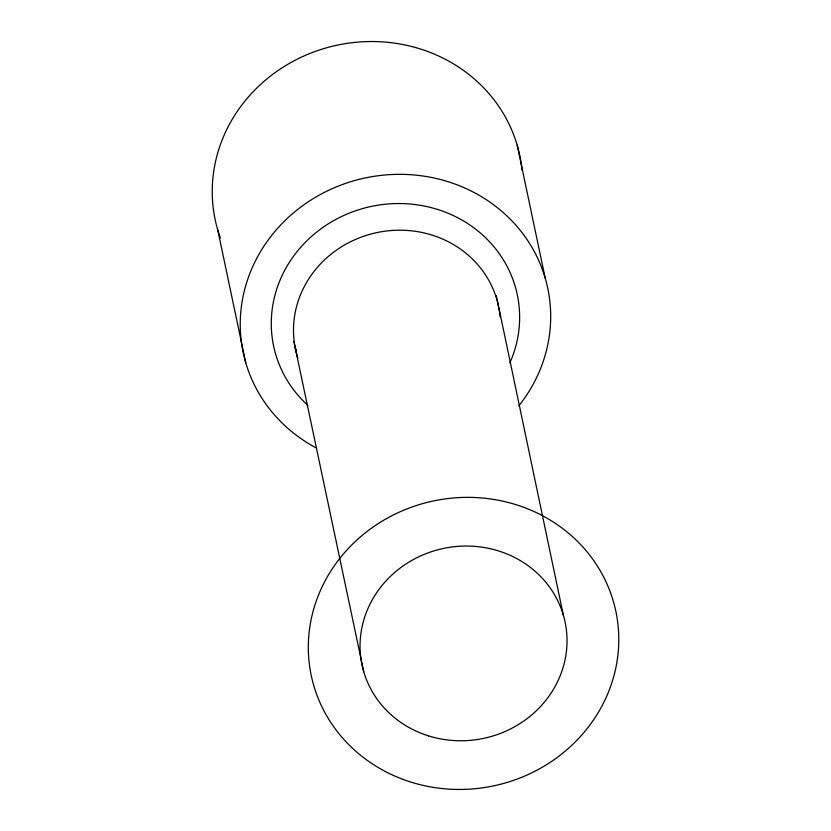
<?xml version="1.0" encoding="UTF-8"?>
<svg xmlns="http://www.w3.org/2000/svg" width="831" height="831" viewBox="0 0 831 831"><rect width="100%" height="100%" fill="white"/><g stroke="black" fill="none" stroke-linecap="round" stroke-linejoin="round"><path stroke-width="1.25" d="M517.183 145.134L545.167 277.938M295.119 347.368L363.739 671.708M217.774 230.021L245.758 362.825M498.839 307.75L563.335 615.106M496.252 295.691A103.771 97.071 -11.9 0 1 498.153 305.663M296.355 350.931A103.771 97.071 -11.9 0 1 293.852 341.416M316.538 448.096A155.657 145.612 -11.9 0 1 265.027 244.522A155.657 145.612 -11.9 0 1 484.753 198.692A155.657 145.612 -11.9 0 1 518.804 405.902M297.914 358.244A103.771 97.071 -11.9 0 1 377.503 232.462A103.771 97.071 -11.9 0 1 500.096 316.684M307.896 405.424A124.515 116.485 -11.9 0 1 296.958 251.741A124.515 116.485 -11.9 0 1 457.943 217.867A124.515 116.485 -11.9 0 1 509.86 362.918M220.371 237.957A155.657 145.612 -11.9 0 1 335.225 45.591A155.657 145.612 -11.9 0 1 522.045 170.043M428.474 735.871A103.771 97.071 -11.9 0 0 565.392 623.593A103.771 97.071 -11.9 0 0 396.74 570.752A103.771 97.071 -11.9 0 0 428.474 735.871M403.305 779.488A155.657 145.612 -11.9 0 0 617.568 621.287A155.657 145.612 -11.9 0 0 369.743 529.451A155.657 145.612 -11.9 0 0 403.305 779.488"/></g></svg>
